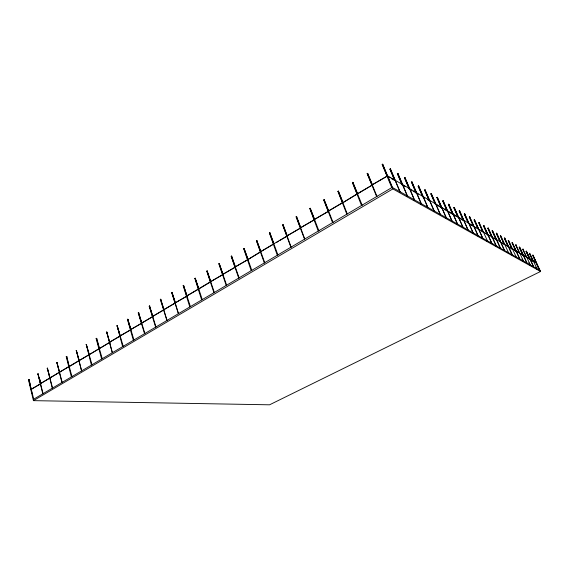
<?xml version="1.0" encoding="UTF-8"?>
<svg xmlns="http://www.w3.org/2000/svg" width="569" height="569" viewBox="0 0 569 569"><rect width="100%" height="100%" fill="white"/><g stroke="black" fill="none" stroke-linecap="round" stroke-linejoin="round"><path stroke-width="0.85" d="M537.186 265.211L532.933 255.147L540.55 271.484L269.557 404.808L33.429 400.647L28.45 379.672L29.069 379.523L31.046 389.296L40.399 383.904L31.117 389.466L29.069 379.523M42.796 393.819L37.959 373.883L40.79 384.203M52.277 388.222L47.341 368.179L50.015 377.695M61.907 382.539L56.857 362.389L59.695 372.389M71.345 376.756L66.232 356.685L66.858 356.535L69.069 366.507L78.65 360.767M81.609 370.917L76.338 350.54L79.29 360.654M91.36 364.942L86.303 344.473L89.312 354.643M101.602 358.897L96.118 338.498L96.751 338.349L99.497 348.548L109.518 342.495L99.49 348.505M112.335 352.78L106.709 332.061L110.073 343.199M122.584 346.514L117.157 325.703L120.237 335.639M133.331 340.17L127.449 319.444L127.769 319.245L131.147 330.07M144.569 333.761L138.224 312.886L138.552 312.687L141.766 322.737M155.664 327.218L149.185 306.214L149.512 306.015L153.04 316.961M166.945 320.56L160.316 299.443L160.657 299.237L164 309.408M178.417 313.789L171.639 292.558L171.98 292.345L175.394 302.573M189.769 306.855L183.147 285.553L183.495 285.339L187.116 296.051M201.632 299.856L194.854 278.433L195.203 278.22L198.901 288.995M214.001 292.793L206.753 271.193L207.116 270.972L210.893 281.811M226.27 285.553L218.859 263.824L219.229 263.603L223.084 274.507M238.76 278.184L231.178 256.334L231.547 256.107L235.488 267.074M251.178 270.609L243.703 248.71L244.087 248.482L248.248 259.919M264.393 263.056L256.455 240.95L256.839 240.715L260.815 251.413M277.281 255.204L269.436 233.055L269.827 232.821L273.888 243.575M290.958 247.38L282.644 225.025L283.042 224.776L287.487 236.419M304.607 239.329L296.086 216.839L296.499 216.59L300.738 227.479M318.235 231.028L309.785 208.51L310.197 208.261L314.693 219.627M332.652 222.778L323.725 200.025L324.152 199.769L328.747 211.206M346.82 214.157L337.929 191.383L338.363 191.12L343.064 202.628M361.521 205.48L352.403 182.585L352.837 182.315L357.645 193.894M376.735 196.767L367.14 173.609L367.588 173.339L372.51 184.989M391.764 187.628L382.169 164.469L382.624 164.192L392.461 187.486M38.301 373.904L37.682 374.053M47.675 368.2L47.056 368.349M57.192 362.41L56.573 362.56M66.858 356.535L66.232 356.685M76.673 350.568L76.04 350.717M86.637 344.508L86.004 344.658M96.751 338.349L96.118 338.498M107.036 332.097L106.396 332.246M116.837 325.895L117.477 325.745M127.449 319.444L128.089 319.294M138.224 312.886L138.872 312.737M149.185 306.214L149.832 306.072M160.97 299.294L160.316 299.443M171.639 292.558L172.293 292.409M183.147 285.553L183.801 285.403M194.854 278.433L195.508 278.284M206.753 271.193L207.415 271.043M218.859 263.824L219.52 263.682M231.178 256.334L231.839 256.192M243.703 248.71L244.371 248.568M256.455 240.95L257.124 240.808M269.436 233.055L270.104 232.913M282.644 225.025L283.319 224.883M296.086 216.839L296.769 216.697M309.785 208.51L310.461 208.368M323.725 200.025L324.408 199.89M337.929 191.383L338.612 191.248M352.403 182.585L353.086 182.443M367.14 173.609L367.83 173.474M382.169 164.469L382.859 164.334M40.47 383.542L39.93 380.007L41.039 383.236M394.63 180.465L389.907 169.142L390.355 168.872L400.078 191.767L399.623 192.038M40.257 380.028L39.652 380.177M389.907 169.142L390.583 169.007M78.942 360.59L88.999 354.786L79.276 360.611M119.696 336.158L109.504 342.268L120.023 336.201L117.164 325.937M141.553 323.064L152.57 316.698L149.498 306.271M163.459 309.934L152.584 316.449L163.772 309.984M174.861 303.099L163.801 309.728L175.167 303.156L171.952 292.615M198.225 289.095L186.796 295.951L198.531 289.159L195.153 278.504M198.588 288.881L210.21 281.911M260.268 251.911L248.091 259.464M273.34 244.08L260.659 251.683L272.871 244.613M273.732 243.845L286.918 236.199L282.914 225.125M342.353 202.713L328.462 211.042L342.609 202.834M356.934 193.972L343.043 202.571M357.375 193.709L372.041 185.202L357.624 193.837M70.143 366.087L78.977 360.789M90.066 354.153L99.177 348.69L89.305 354.608M130.699 329.8L120.016 335.973L130.699 329.8L127.769 319.486M141.546 323.306L130.699 329.572L141.546 323.306L138.544 312.936M141.873 323.107L152.57 316.698M186.753 296.214L175.202 302.893L186.753 296.214L183.453 285.617M198.887 288.945L210.509 281.982L207.052 271.264M222.699 274.678L210.573 281.698L222.699 274.678L219.157 263.902M235.097 267.252L222.771 274.386L235.097 267.252L231.469 256.413M246.989 260.125L235.182 266.946L247.714 259.692L243.994 248.795M248.824 259.023L260.552 251.996L256.74 241.043M276.292 242.565L278.568 241.206M280.083 240.296L286.157 236.654M300.46 228.084L287.046 235.865L300.46 228.084L296.357 216.945M313.512 220.267L300.603 227.735L314.252 219.819L310.048 208.624M328.299 211.405L314.408 219.463L328.299 211.405L323.989 200.146M343.783 202.13L356.436 194.548M402.027 184.783L397.354 173.645L397.802 173.374L407.411 195.892L406.963 196.149M397.354 173.645L398.023 173.509M409.161 188.936L404.538 177.976L404.979 177.72L414.481 199.861L414.033 200.117M404.538 177.976L405.192 177.848M33.429 400.647L392.873 188.915L540.55 271.484M409.374 189.057L409.808 188.801L416.472 192.692L416.039 192.948L411.472 182.165L411.899 181.909L421.295 203.695L420.854 203.944M411.472 182.165L412.105 182.03M422.682 196.81L418.158 186.198L418.585 185.949L427.867 207.386L427.44 207.635M418.158 186.198L418.777 186.07M406.743 196.028L407.198 195.772L397.802 173.374M416.245 193.062L416.679 192.813L423.108 196.568M424.254 197.735L422.874 196.924L423.3 196.682L429.51 200.309L429.09 200.551L424.616 190.103L425.036 189.861L434.218 210.957L433.791 211.199M424.616 190.103L425.228 189.975M413.827 200.004L414.268 199.747L404.979 177.72M435.285 204.157L430.854 193.865L431.274 193.631L440.349 214.406L439.929 214.641M430.854 193.865L431.458 193.744M420.655 203.83L421.088 203.581L411.899 181.909M429.275 200.658L429.702 200.416L435.698 203.922M440.548 207.223L435.463 204.264L435.882 204.029L441.679 207.415L441.274 207.642L436.892 197.514L437.298 197.279L446.274 217.735L445.861 217.963M436.892 197.514L437.476 197.386M447.063 211.021L442.732 201.035L443.137 200.807L452.006 220.957M442.732 201.035L443.308 200.914M447.639 210.893L453.066 214.065L452.668 214.285L448.379 204.449L448.777 204.228L457.554 224.079L457.156 224.3M448.379 204.449L448.948 204.328M453.237 214.164L458.493 217.23L458.095 217.45L453.856 207.756L454.247 207.536L462.931 227.095L462.369 227.223L462.768 227.01L454.247 207.536M453.856 207.756L454.411 207.635M445.683 217.87L446.103 217.635L437.298 197.279M458.258 217.543L458.65 217.322L463.749 220.303L463.358 220.516L459.162 210.957L459.546 210.743L468.131 230.025L467.739 230.232M459.162 210.957L459.702 210.836M451.43 221.092L451.843 220.864L443.137 200.807M463.899 220.388L468.842 223.276L468.451 223.482L464.297 214.058L464.681 213.852L473.173 232.856L472.789 233.062M464.297 214.058L464.837 213.944M470.655 224.769L473.394 226.362L469.283 217.073L469.667 216.867L478.067 235.609L477.683 235.808M469.809 216.953L469.283 217.073M456.992 224.207L457.391 223.987L448.777 204.228M476.196 227.998L473.543 226.448L478.572 228.958L478.195 229.158L474.126 219.99L474.496 219.79L482.811 238.276L482.292 238.397L482.668 238.198L474.496 219.79M474.126 219.99L474.638 219.876M478.821 222.828L479.333 222.714L478.821 222.828L482.846 231.868L483.223 231.675L478.337 229.243L479.838 230.118M467.583 230.146L467.981 229.94L459.546 210.743M482.989 231.953L487.74 234.307L487.37 234.506L483.387 225.58L483.75 225.388L491.886 243.376L491.381 243.496L491.751 243.297L483.75 225.388M483.387 225.58L483.885 225.466M472.64 232.984L473.031 232.771L464.681 213.852M487.505 234.584L492.128 236.875L491.758 237.067L487.818 228.261L488.181 228.069L496.232 245.815L495.734 245.936M487.818 228.261L488.309 228.148M477.54 235.73L477.924 235.523L469.667 216.867M491.893 237.138L496.388 239.364L496.033 239.549L492.121 230.858L492.484 230.673L500.45 248.191L499.966 248.304L500.329 248.12L492.484 230.673M492.121 230.858L492.612 230.751M499.831 241.192L496.31 233.39L496.666 233.205L504.554 250.495L504.077 250.609M496.31 233.39L496.794 233.276M486.908 240.986L487.277 240.787M487.043 241.057L487.413 240.865L479.19 222.628M500.3 242.038L504.568 244.137L504.219 244.321L500.386 235.851L500.741 235.666L508.544 252.736L508.074 252.849L508.423 252.672M507.804 245.851L504.354 238.247L504.703 238.062L512.427 254.919L512.079 255.097L504.703 238.062M504.354 238.247L504.817 238.134M508.217 240.573L508.672 240.467L508.217 240.573L511.972 248.838L512.313 248.66L508.259 246.676L511.972 248.838M504.333 244.393L508.494 246.434M515.991 251.491L511.972 242.842L512.313 242.671L519.888 259.115M512.42 242.735L511.972 242.842M515.635 245.054L516.076 244.947L515.635 245.054L519.618 253.596M522.854 255.182L519.426 253.184L523.188 255.012L522.854 255.182L519.205 247.209L519.639 247.11L526.965 263.091L526.524 263.198M515.806 251.071L519.653 252.949L516.503 251.484M522.683 249.314L523.117 249.208L522.683 249.314L526.41 257.273M526.73 257.081L529.981 258.98L529.654 259.144L526.076 251.363L526.403 251.199L533.686 266.868L533.359 267.032M526.076 251.363L526.503 251.256M516.097 256.982L515.749 257.16L516.204 257.046L508.558 240.395M519.205 247.209L522.968 255.268L526.624 257.017M536.126 262.914L536.446 262.757L532.933 261.05L529.39 253.361L529.803 253.255L536.923 268.689L536.503 268.796L535.785 267.245M519.433 259.222L519.774 259.051L512.313 242.671M532.62 255.31L533.032 255.204M523.131 261.299L523.473 261.128L515.969 244.883M33.735 399.168L28.727 379.502M33.457 399.331L392.226 187.357L540.073 270.46L539.753 270.624L532.933 255.147M43.08 393.648L37.959 373.883M52.561 388.051L47.341 368.179M62.192 382.368L56.857 362.389M71.971 376.6L66.523 356.507M91.993 364.786L86.303 344.473M102.242 358.74L96.424 338.313M123.224 346.357L117.157 325.703M133.971 340.013L127.769 319.245M144.896 333.569L138.552 312.687M155.998 327.019L149.512 306.015M190.43 306.698L183.495 285.339M202.294 299.699L195.203 278.22M214.364 292.58L207.116 270.972M226.647 285.332L219.229 263.603M239.136 277.957L231.547 256.107M251.847 270.46L244.087 248.482M264.784 262.821L256.839 240.715M277.957 255.054L269.827 232.821M318.917 230.879L310.197 208.261M333.085 222.522L324.152 199.769M362.211 205.338L352.837 182.315M395.078 180.202L387.638 175.857L372.247 184.797L387.176 176.127L382.404 164.612M395.306 180.33L402.475 184.52M402.696 184.648L409.602 188.68M447.469 210.793L441.857 207.514L441.444 207.749L442.853 208.567M473.778 226.156L468.991 223.361L468.6 223.567L464.453 214.15M500.535 241.782L496.154 239.627L497.498 240.403M533.253 260.894L529.753 259.201L532.933 261.05M388.67 176.995L390.156 177.862M391.65 178.73L393.883 180.032M402.247 184.911L405.014 186.518M410.114 189.491L411.593 190.352M413.08 191.22L414.559 192.08M416.956 193.481L418.386 194.314M427.71 199.74L429.09 200.551M444.254 209.385L445.655 210.203M447.234 211.12L452.668 214.285M452.832 214.385L456.594 216.576M458.984 217.97L463.358 220.516M481.346 230.993L482.846 231.868M485.179 233.226L486.637 234.079M488.209 234.997L489.632 235.822M493.963 238.347L495.343 239.151M500.955 242.422L504.219 244.321M505.862 245.282L507.384 246.164M522.961 255.239L525.628 256.797M526.396 257.245L529.654 259.144M533.032 261.107L536.226 262.97M500.386 235.851L504.17 244.016M529.39 253.361L533.039 261.135M519.639 247.11L526.858 263.034M532.712 255.367L537.164 264.998M537.285 265.268L539.405 269.855M537.897 266.74L539.312 269.806M535.884 267.302L536.595 268.845M526.403 251.199L533.587 266.811M526.176 251.42L529.767 259.229M523.011 249.144L530.365 265.005L529.931 265.111L528.843 262.736M522.015 259.023L523.025 261.235M508.33 240.644L512.278 249.329M504.468 238.319L508.096 246.306M496.666 233.205L504.433 250.424M496.438 233.468L499.966 241.292M492.249 230.936L496.168 239.656M488.181 228.069L496.104 245.744M487.946 228.34L491.545 236.37M483.522 225.665L487.69 235.004M478.963 222.913L482.825 231.59M474.269 220.082L478.529 229.677M459.318 211.049L463.173 219.84M454.019 207.849L457.917 216.775M448.55 204.548L452.682 214.029M442.902 201.142L446.729 209.961M437.07 197.621L441.644 208.197M431.274 193.631L440.164 214.307M431.039 193.979L435.143 203.517M425.036 189.861L434.026 210.85M424.808 190.217L428.955 199.897M418.585 185.949L427.675 207.28M418.357 186.319L422.724 196.582M411.671 182.286L416.437 193.517M404.751 178.104L408.876 187.891M397.575 173.773L402.269 184.961M390.355 168.872L399.851 191.639M390.135 169.278L394.537 179.847M382.624 164.192L392.873 188.915M367.588 173.339L376.948 196.369M367.389 173.751L372.041 185.202M352.652 182.713L357.183 194.1M338.363 191.12L347.261 213.901M338.185 191.511L342.289 202.023M296.499 216.59L304.749 238.987M283.042 224.776L291.093 247.053M269.713 233.155L273.618 244.172M171.98 292.345L178.453 313.533M160.657 299.237L166.973 320.311M106.709 332.061L112.328 352.567M76.338 350.54L81.573 370.718M39.93 380.007L40.74 383.378M31.309 390.291L32.092 393.577M49.489 378.243L40.342 383.726L49.489 378.243M59.062 372.503L49.773 378.072L59.062 372.503M68.778 366.678L59.347 372.332L68.778 366.678M512.427 248.724L512.079 248.902L516.033 250.837L512.427 248.724"/></g></svg>
